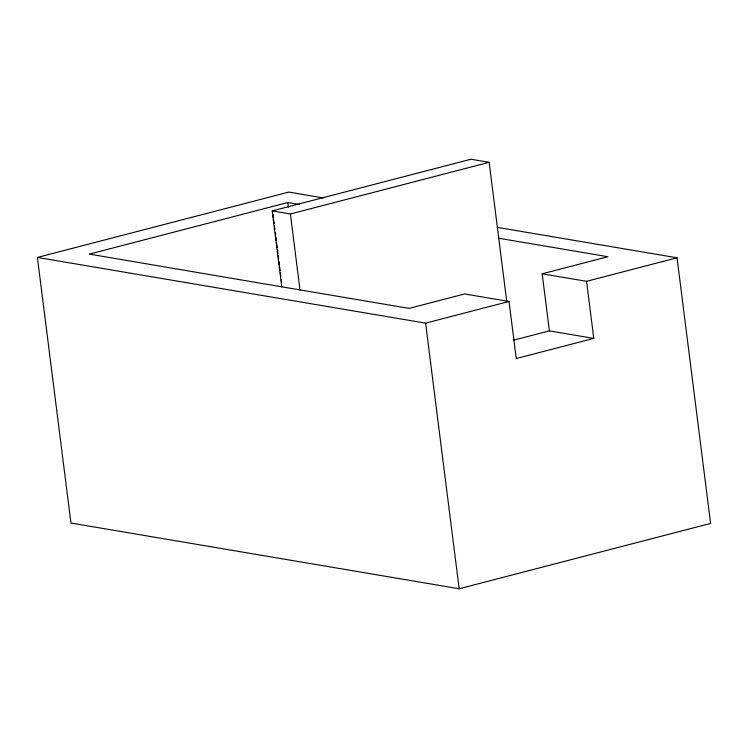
<?xml version="1.0" encoding="UTF-8"?>
<svg xmlns="http://www.w3.org/2000/svg" width="748" height="748" viewBox="0 0 748 748"><rect width="100%" height="100%" fill="white"/><g stroke="black" fill="none" stroke-linecap="round" stroke-linejoin="round"><path stroke-width="1.12" d="M497.336 227.373L677.043 257.789L710.6 523.413L459.169 588.76L70.957 523.048L37.4 257.434L288.831 192.086L323.388 197.93M299.228 204.475L287.756 202.53L89.358 254.105L281.781 286.83L272.188 210.899L470.95 159.24L489.155 162.316L506.807 302.005M272.188 210.899L290.392 213.984L489.155 162.316M542.178 273.796L586.563 281.313L593.772 338.386L549.387 330.868L542.178 273.796L607.881 256.723L498.748 238.247M37.4 257.434L425.612 323.145L509.033 301.463L516.242 358.535L593.772 338.386M586.563 281.313L677.043 257.789M513.427 340.218L549.387 330.868M509.033 301.463L464.639 293.955L409.119 308.382L281.781 286.83M425.612 323.145L459.169 588.76M290.392 213.984L299.985 289.906M287.756 202.53L288.345 207.168M272.992 214.255L273.422 217.705M273.721 220.006L274.151 223.456M274.441 225.765L274.881 229.215M275.32 232.665L275.61 234.966M275.9 237.266L276.33 240.716M276.62 243.016L277.209 247.616M277.499 249.916L277.929 253.376M278.219 255.676L278.658 259.126M278.948 261.426L279.387 264.876M279.677 267.176L280.107 270.626M280.406 272.926L280.837 276.377M281.276 279.827L281.566 282.136"/></g></svg>
